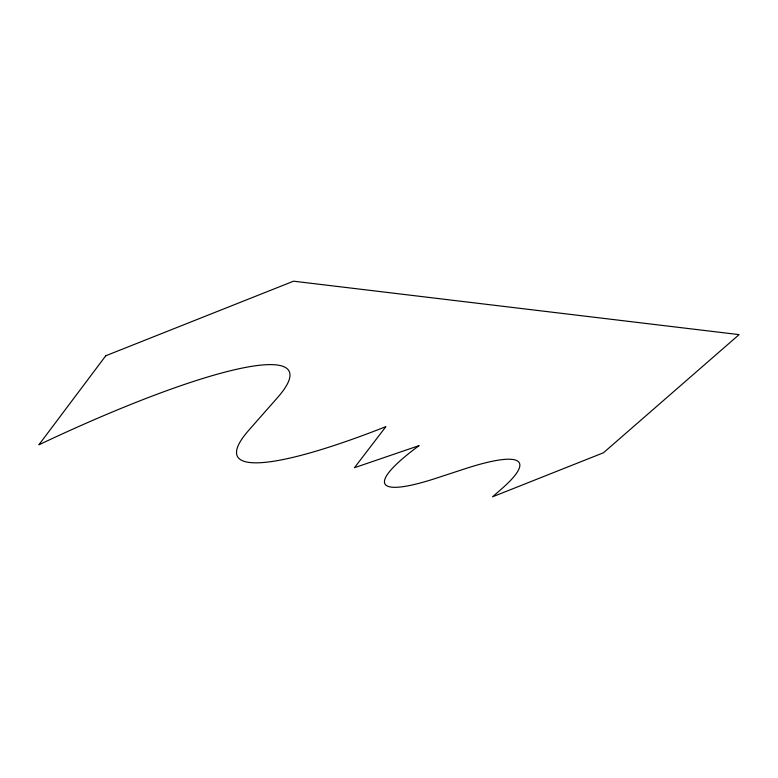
<?xml version="1.0" encoding="UTF-8"?>
<svg xmlns="http://www.w3.org/2000/svg" width="778" height="778" viewBox="0 0 778 778"><rect width="100%" height="100%" fill="white"/><g stroke="black" fill="none" stroke-linecap="round" stroke-linejoin="round"><path stroke-width="1.17" d="M105.789 355.75L38.9 444.802A322.627 49.918 -27.2 0 1 277.445 397.714L248.95 430.059A319.291 49.393 -27.2 0 0 385.859 426.675L354.457 467.714L419.138 445.599A171.316 26.501 -27.2 0 0 436.516 478.11L464.067 469.076A183.657 28.416 -27.2 0 1 500.594 489.79L492.542 496.811L603.446 452.777L739.1 334.628L293.559 281.189L105.789 355.75"/></g></svg>
